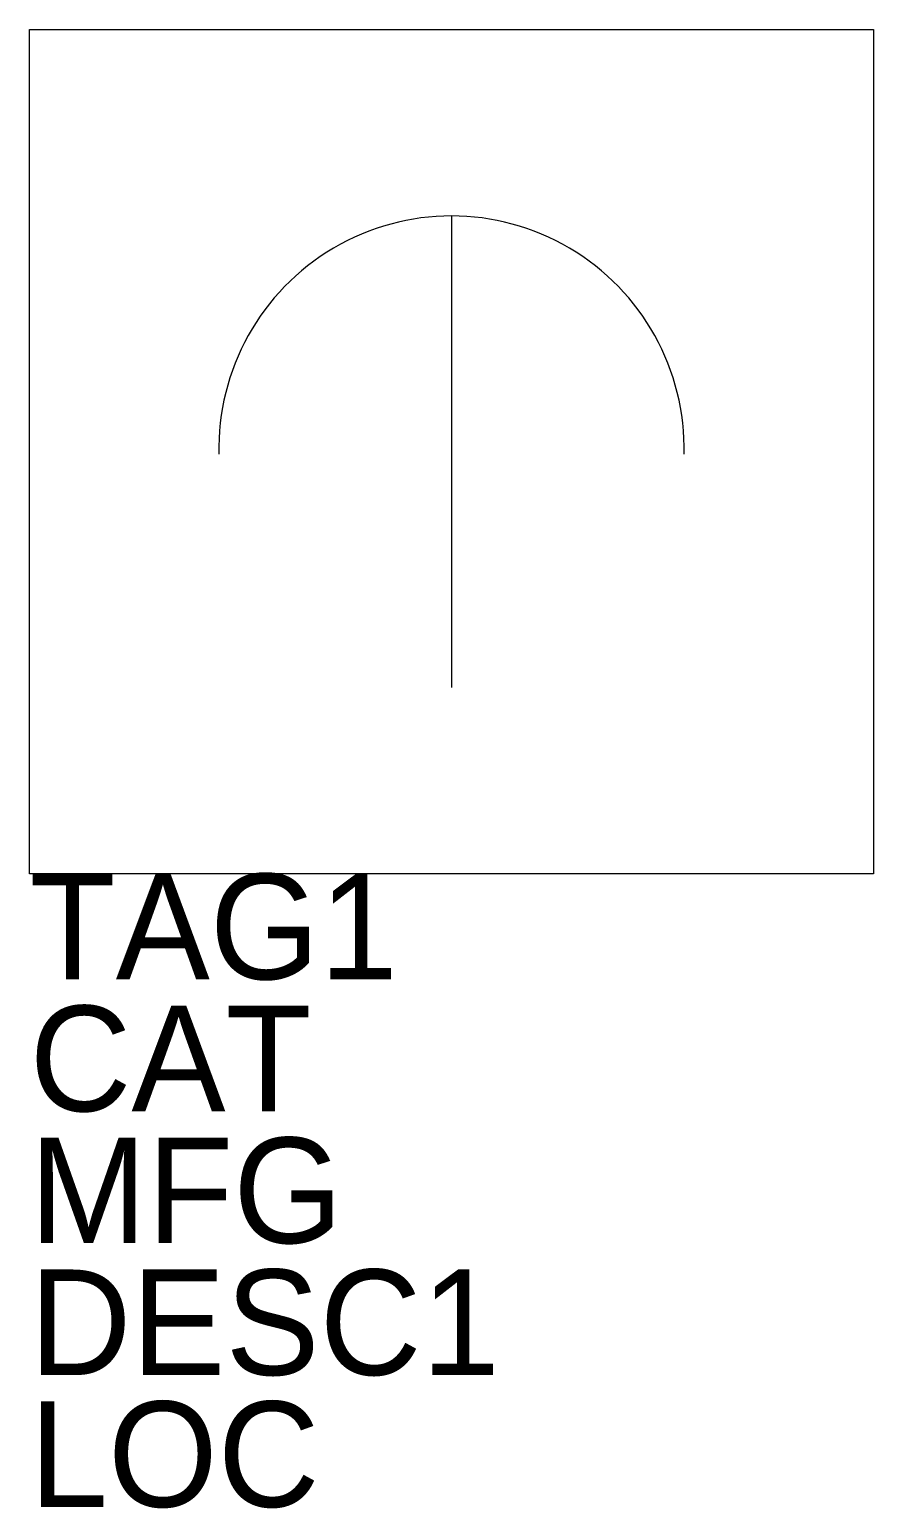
# Model space of a CAD drawing. Extents: x -0.5 to 0.5, y -1.25 to 0.5.
import ezdxf

# ---------------------------------------------------------------- set-up
doc = ezdxf.new("R2010")
doc.units = 0
doc.layers.get('0').update_dxf_attribs({"linetype": 'CONTINUOUS'})

msp = doc.modelspace()

# ---------------------------------------------------------------- linework, layer by layer
for p, q in [((-0.5, 0.5), (0.5, 0.5)), ((-0.5, -0.5), (-0.5, 0.5)), ((0.5, 0.5), (0.5, -0.5)), ((0, 0.2792), (0, -0.2792)), ((0.5, -0.5), (-0.5, -0.5))]:
    msp.add_line(p, q)
msp.add_arc((0, 0.0035), 0.2757, 358.623, 181.377)

# ---------------------------------------------------------------- texts
for tag, p in [('TAG1', (-0.5, -0.625)), ('CAT', (-0.5, -0.78125)), ('MFG', (-0.5, -0.9375)), ('DESC1', (-0.5, -1.09375)), ('LOC', (-0.5, -1.25))]:
    msp.add_attdef(tag, p, '', height=0.125)

doc.saveas('drawing.dxf')
